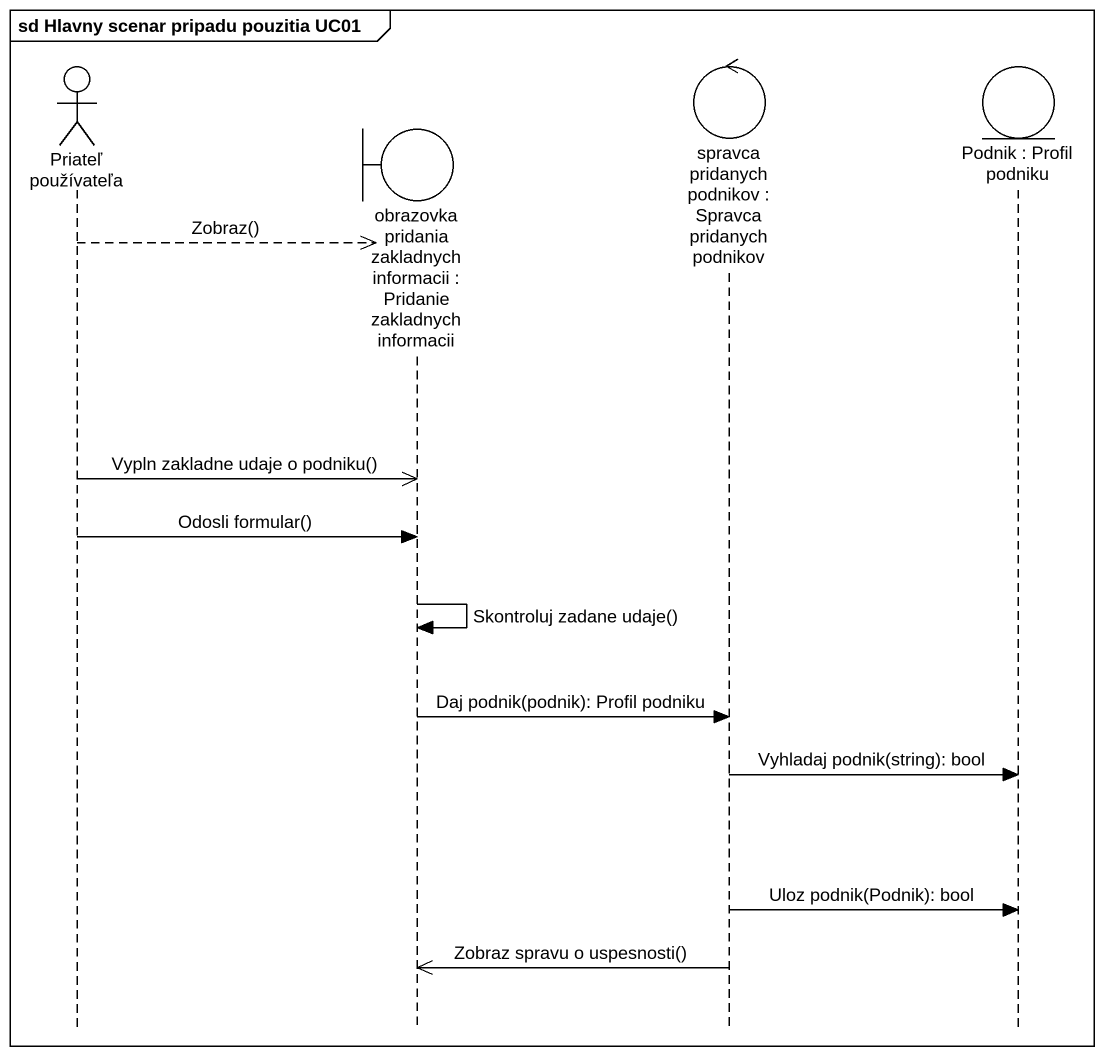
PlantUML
@startuml
mainframe sd Hlavny scenar pripadu pouzitia UC01
hide footbox
actor "Priateľ používateľa" as Priateľ_používateľa
boundary "obrazovka pridania zakladnych informacii : Pridanie zakladnych informacii" as obrazovka_pridania
control "spravca pridanych podnikov : Spravca pridanych podnikov" as spravca_pridanych_podnikov
entity "Podnik : Profil podniku" as Podnik

Priateľ_používateľa -->> obrazovka_pridania ** : Zobraz()
Priateľ_používateľa ->> obrazovka_pridania : Vypln zakladne udaje o podniku()
Priateľ_používateľa -> obrazovka_pridania : Odosli formular()
obrazovka_pridania -> obrazovka_pridania : Skontroluj zadane udaje()
obrazovka_pridania -> spravca_pridanych_podnikov : Daj podnik(podnik): Profil podniku
spravca_pridanych_podnikov -> Podnik : Vyhladaj podnik(string): bool
spravca_pridanych_podnikov -> Podnik : Uloz podnik(Podnik): bool
spravca_pridanych_podnikov ->> obrazovka_pridania : Zobraz spravu o uspesnosti()
@enduml
